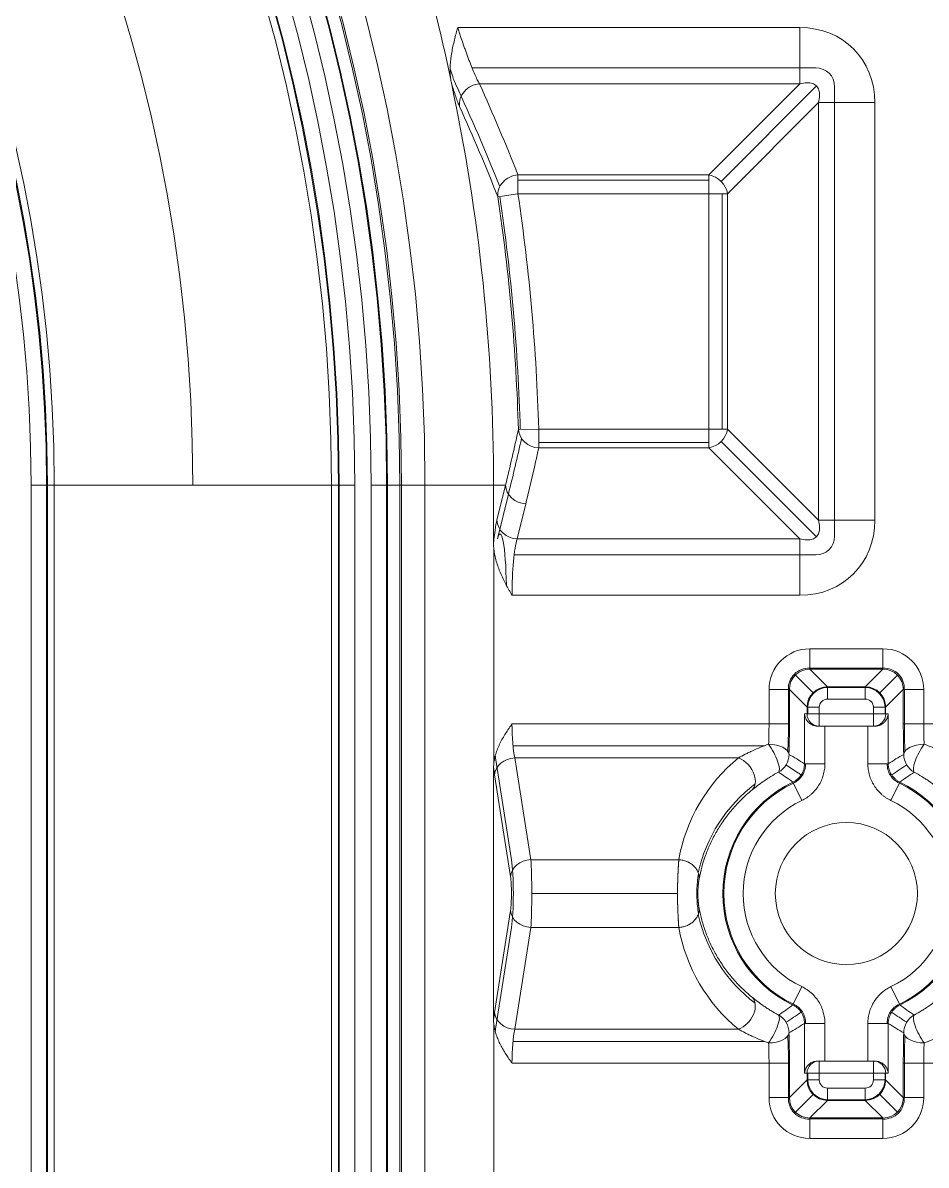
# Model space of a CAD drawing. Header units: millimetres. Extents: x 473 to 1051, y 289 to 609.
# Drawn here: x 683.56 to 705.81, y 446.5 to 474.62 of the extents above; entities that cross this region are included whole.
import ezdxf

# ---------------------------------------------------------------- set-up
doc = ezdxf.new("R2010")
doc.units = ezdxf.units.MM
doc.layers.add('core', color=7, linetype='Continuous', lineweight=20)

msp = doc.modelspace()

# ---------------------------------------------------------------- linework, layer by layer
at = {"layer": 'core', "lineweight": 13}
for p, q in [((702.695, 474.508), (694.269, 474.508)), ((702.695, 474.508), (702.695, 473.122)), ((703.088, 473.514), (694.622, 473.514)), ((694.807, 473.122), (702.695, 473.122)), ((700.452, 470.879), (702.695, 473.122)), ((703.107, 473.071), (700.756, 470.72)), ((703.55, 461.986), (703.55, 473.052)), ((703.157, 472.66), (700.914, 470.416)), ((703.157, 472.66), (704.544, 472.66)), ((703.157, 472.66), (703.157, 462.378)), ((704.544, 462.378), (704.544, 472.66)), ((700.452, 470.879), (695.753, 470.879)), ((695.753, 470.416), (695.753, 470.879)), ((700.452, 470.879), (700.452, 470.416)), ((695.753, 470.748), (700.452, 470.748)), ((695.258, 470.343), (695.753, 470.416)), ((695.753, 470.416), (700.452, 470.416)), ((700.452, 470.416), (700.452, 464.622)), ((700.452, 470.416), (700.914, 470.416)), ((700.783, 470.416), (700.783, 464.622)), ((700.914, 464.622), (700.914, 470.416)), ((695.764, 464.607), (696.264, 464.622)), ((700.452, 464.622), (696.264, 464.622)), ((696.264, 464.159), (696.264, 464.622)), ((700.452, 464.622), (700.452, 464.159)), ((700.914, 464.622), (700.452, 464.622)), ((700.914, 464.622), (703.157, 462.378)), ((700.452, 464.29), (696.264, 464.29)), ((696.264, 464.159), (700.452, 464.159)), ((702.695, 461.916), (700.452, 464.159)), ((703.107, 461.967), (700.756, 464.318)), ((683.76, 463.243), (683.76, 418.979)), ((683.76, 463.243), (684.162, 463.243)), ((684.142, 418.979), (684.142, 463.243)), ((684.162, 463.243), (684.33, 463.243)), ((684.162, 418.979), (684.162, 463.243)), ((684.33, 463.243), (684.33, 418.979)), ((684.33, 463.243), (691.162, 463.243)), ((691.162, 463.243), (691.33, 463.243)), ((691.162, 418.979), (691.162, 463.243)), ((691.33, 463.243), (691.732, 463.243)), ((691.33, 463.243), (691.33, 418.979)), ((691.35, 463.243), (691.35, 418.979)), ((691.732, 418.979), (691.732, 463.243)), ((692.136, 463.243), (692.538, 463.243)), ((692.136, 463.243), (692.136, 418.979)), ((692.518, 418.979), (692.518, 463.243)), ((692.538, 418.979), (692.538, 463.243)), ((692.538, 463.243), (692.843, 463.243)), ((692.843, 463.243), (692.843, 418.979)), ((692.884, 463.243), (692.884, 418.979)), ((693.463, 418.979), (693.463, 463.243)), ((695.153, 463.243), (695.446, 463.243)), ((695.234, 462.378), (695.446, 463.243)), ((695.519, 463.018), (695.251, 461.919)), ((695.946, 462.781), (695.735, 461.916)), ((704.544, 462.378), (703.157, 462.378)), ((702.695, 461.916), (695.735, 461.916)), ((702.695, 461.916), (702.695, 460.53)), ((695.659, 461.524), (703.088, 461.524)), ((695.607, 460.53), (702.695, 460.53)), ((702.942, 459.212), (702.942, 458.709)), ((704.743, 459.212), (702.942, 459.212)), ((704.743, 459.212), (704.743, 458.709)), ((702.586, 458.563), (703.021, 458.127)), ((704.743, 458.734), (702.942, 458.734)), ((702.942, 458.709), (703.376, 458.275)), ((702.942, 458.709), (704.743, 458.709)), ((704.308, 458.275), (704.743, 458.709)), ((704.663, 458.127), (705.098, 458.563)), ((701.937, 458.207), (702.439, 458.207)), ((701.937, 458.207), (701.937, 457.361)), ((702.414, 458.207), (702.414, 457.361)), ((702.874, 457.772), (702.439, 458.207)), ((702.439, 457.361), (702.439, 458.207)), ((703.376, 457.973), (703.376, 458.275)), ((704.308, 458.275), (703.376, 458.275)), ((704.308, 458.26), (703.376, 458.26)), ((704.308, 458.275), (704.308, 457.973)), ((705.245, 458.207), (704.81, 457.772)), ((705.245, 458.207), (705.245, 457.361)), ((705.747, 458.207), (705.245, 458.207)), ((705.27, 457.361), (705.27, 458.207)), ((705.747, 457.361), (705.747, 458.207)), ((703.376, 457.973), (704.308, 457.973)), ((702.874, 457.772), (703.175, 457.772)), ((702.874, 457.772), (702.874, 457.608)), ((702.889, 457.772), (702.889, 457.608)), ((703.175, 457.608), (703.175, 457.772)), ((704.509, 457.772), (704.509, 457.608)), ((704.509, 457.772), (704.81, 457.772)), ((704.795, 457.608), (704.795, 457.772)), ((704.81, 457.608), (704.81, 457.772)), ((701.937, 457.361), (695.607, 457.361)), ((702.439, 457.361), (701.937, 457.361)), ((702.874, 457.608), (702.811, 457.608)), ((703.175, 457.608), (702.874, 457.608)), ((704.509, 457.608), (703.175, 457.608)), ((703.175, 457.306), (703.175, 457.608)), ((704.509, 457.608), (704.81, 457.608)), ((704.509, 457.608), (704.509, 457.306)), ((704.873, 457.608), (704.81, 457.608)), ((705.747, 457.361), (705.245, 457.361)), ((715.047, 457.361), (705.747, 457.361)), ((703.139, 457.306), (703.157, 457.306)), ((703.313, 456.38), (703.313, 457.306)), ((704.371, 457.306), (704.371, 456.38)), ((704.527, 457.306), (704.545, 457.306)), ((701.827, 456.825), (695.631, 456.825)), ((695.593, 454.015), (695.201, 456.522)), ((695.677, 456.526), (701.184, 456.526)), ((695.677, 456.526), (696.069, 454.018)), ((703.313, 456.38), (702.811, 456.38)), ((704.873, 456.38), (704.371, 456.38)), ((695.569, 453.601), (695.177, 456.108)), ((702.526, 455.927), (702.743, 455.474)), ((704.941, 455.474), (705.158, 455.927)), ((699.716, 454.018), (696.069, 454.018)), ((699.683, 453.183), (696.093, 453.183)), ((695.177, 450.259), (695.569, 452.766)), ((695.201, 449.845), (695.593, 452.352)), ((696.069, 452.348), (695.677, 449.841)), ((696.069, 452.348), (699.716, 452.348)), ((702.743, 450.893), (702.526, 450.44)), ((705.158, 450.44), (704.941, 450.893)), ((701.184, 449.841), (695.677, 449.841)), ((702.811, 449.987), (703.313, 449.987)), ((703.313, 449.06), (703.313, 449.987)), ((704.371, 449.987), (704.873, 449.987)), ((704.371, 449.987), (704.371, 449.06)), ((695.631, 449.542), (701.827, 449.542)), ((701.937, 449.006), (695.607, 449.006)), ((701.937, 449.006), (701.937, 448.16)), ((702.439, 449.006), (701.937, 449.006)), ((702.414, 449.006), (702.414, 448.16)), ((702.439, 448.16), (702.439, 449.006)), ((703.157, 449.06), (703.139, 449.06)), ((703.175, 448.759), (703.175, 449.06)), ((704.509, 449.06), (704.509, 448.759)), ((704.545, 449.06), (704.527, 449.06)), ((705.245, 449.006), (705.245, 448.16)), ((705.245, 449.006), (705.747, 449.006)), ((705.27, 448.16), (705.27, 449.006)), ((705.747, 448.16), (705.747, 449.006)), ((705.747, 449.006), (715.047, 449.006)), ((702.811, 448.759), (702.874, 448.759)), ((702.874, 448.759), (703.175, 448.759)), ((702.874, 448.759), (702.874, 448.594)), ((702.889, 448.759), (702.889, 448.594)), ((703.175, 448.594), (703.175, 448.759)), ((703.175, 448.759), (704.509, 448.759)), ((704.509, 448.759), (704.509, 448.594)), ((704.509, 448.759), (704.81, 448.759)), ((704.795, 448.594), (704.795, 448.759)), ((704.81, 448.759), (704.873, 448.759)), ((704.81, 448.594), (704.81, 448.759)), ((702.439, 448.16), (702.874, 448.594)), ((702.874, 448.594), (703.175, 448.594)), ((704.308, 448.394), (703.376, 448.394)), ((703.376, 448.092), (703.376, 448.394)), ((704.308, 448.092), (704.308, 448.394)), ((704.81, 448.594), (704.509, 448.594)), ((704.81, 448.594), (705.245, 448.16)), ((702.439, 448.16), (701.937, 448.16)), ((703.021, 448.24), (702.586, 447.804)), ((703.376, 448.092), (702.942, 447.658)), ((703.376, 448.107), (704.308, 448.107)), ((703.376, 448.092), (704.308, 448.092)), ((704.743, 447.658), (704.308, 448.092)), ((705.098, 447.804), (704.663, 448.24)), ((705.747, 448.16), (705.245, 448.16)), ((704.743, 447.658), (702.942, 447.658)), ((702.942, 447.155), (702.942, 447.658)), ((702.942, 447.633), (704.743, 447.633)), ((704.743, 447.658), (704.743, 447.155)), ((702.942, 447.155), (704.743, 447.155))]:
    msp.add_line(p, q, dxfattribs=at)
at = {"layer": 'core', "lineweight": 18}
for p, q in [((695.153, 463.243), (695.153, 461.79)), ((695.16, 461.668), (695.16, 457.37)), ((702.811, 457.608), (702.811, 456.38)), ((704.873, 456.38), (704.873, 457.608)), ((703.137, 457.306), (703.313, 457.306)), ((703.313, 457.306), (704.371, 457.306)), ((704.371, 457.306), (704.548, 457.306)), ((695.153, 450.075), (695.153, 456.292)), ((695.16, 444.699), (695.16, 449.966)), ((702.811, 449.987), (702.811, 448.759)), ((704.873, 448.759), (704.873, 449.987)), ((703.313, 449.06), (703.137, 449.06)), ((704.371, 449.06), (703.313, 449.06)), ((704.548, 449.06), (704.371, 449.06))]:
    msp.add_line(p, q, dxfattribs=at)
msp.add_circle((703.842, 453.183), 1.75, dxfattribs=at)
for centre, radius, start, end in [((633.422, 459.219), 100.547, 306.63636, 233.36541), ((633.422, 459.219), 99.038, 307.10125, 78.9399), ((633.422, 459.219), 98.958, 307.11669, 78.9275), ((633.422, 453.183), 81.732, 15.12421, 74.87579), ((633.422, 459.219), 98.032, 307.23998, 37.69294), ((647.506, 463.243), 43.824, 0, 90), ((647.506, 463.243), 47.654, 12.1394, 18.1892), ((647.506, 463.243), 47.647, 360, 11.9926)]:
    msp.add_arc(centre, radius, start, end, dxfattribs=at)
at = {"layer": 'core', "lineweight": 13}
for centre, radius, start, end in [((633.422, 459.219), 100.107, 306.80958, 233.19042), ((633.422, 459.219), 99.239, 307.05866, 79.0173), ((633.422, 459.219), 99.048, 307.09926, 78.94197), ((647.506, 463.243), 45.957, 0, 90), ((647.506, 463.243), 45.378, 360, 90), ((647.506, 463.243), 45.336, 360, 90), ((647.506, 463.243), 45.032, 0, 90), ((647.506, 463.243), 45.012, 0, 90), ((647.506, 463.243), 44.63, 0, 90), ((647.506, 463.243), 44.226, 0, 90), ((647.506, 463.243), 43.844, 0, 90), ((647.506, 463.243), 43.656, 0, 90), ((647.506, 463.243), 40.24, 0, 90), ((647.506, 463.243), 36.824, 360, 90), ((647.506, 463.243), 36.656, 0, 90), ((647.506, 463.243), 36.636, 0, 90), ((647.506, 463.243), 36.254, 0, 90), ((647.506, 463.243), 48.277, 1.6189, 8.4563), ((647.506, 463.243), 48.324, 1.6189, 8.4563), ((647.506, 463.243), 48.777, 1.6189, 8.4563), ((703.842, 453.183), 3.043, 115.6255, 244.3745), ((703.842, 453.183), 3.018, 115.6255, 244.3745), ((703.842, 453.183), 3.018, 295.6255, 64.3745), ((703.842, 453.183), 3.043, 295.6255, 64.3745), ((703.842, 453.183), 2.541, 115.6255, 244.3745), ((703.842, 453.183), 2.541, 295.6255, 64.3745)]:
    msp.add_arc(centre, radius, start, end, dxfattribs=at)
for centre, major_axis, ratio, start_param, end_param in [((702.354, 472.318), (1.665, 1.665), 0.854588, 5.576034, 6.990337), ((703.002, 472.967), (0.416, 0.416), 0.854588, 5.576034, 6.990337), ((647.506, 450.193), (0, 53.352), 0.969623, 5.104727, 5.156563), ((694.807, 472.66), (-0.459, -0.206), 0.904703, 4.326944, 6.035308), ((647.506, 450.559), (0, 53.748), 0.969623, 5.100091, 5.145613), ((702.354, 472.318), (0.753, 0.753), 0.472398, 5.576034, 6.990337), ((695.753, 470.416), (0.468, 0.185), 0.907749, 1.225738, 2.889774), ((700.452, 470.416), (-0.356, 0.356), 0.854588, 4.005238, 5.41954), ((696.264, 464.622), (-0.492, 0.106), 0.915437, 0.262736, 1.766401), ((700.452, 464.622), (0.356, 0.356), 0.854588, 4.005238, 5.41954), ((647.506, 475.75), (0, 51.127), 0.969622, 4.460743, 4.488298), ((647.506, 475.384), (0, 51.523), 0.969623, 4.465275, 4.492768), ((695.946, 463.243), (-0.489, 0.12), 0.914519, 0.261352, 1.79087), ((695.318, 460.53), (0, 2.012), 0.105104, 0.405834, 0.893957), ((695.735, 462.378), (0.489, -0.12), 0.914519, 3.402945, 4.932463), ((702.354, 462.72), (-1.665, 1.665), 0.854588, 2.434441, 3.848744), ((702.354, 462.72), (-0.753, 0.753), 0.472398, 2.434441, 3.848744), ((695.312, 460.53), (0, 1.509), 0.105104, 4.876695, 6.68356), ((695.818, 460.53), (0, 1.509), 0.140139, 0.405834, 1.570796), ((703.002, 462.071), (-0.416, 0.416), 0.854588, 2.434441, 3.848744), ((702.944, 458.204), (-0.713, 0.713), 0.997265, 5.499157, 7.067214), ((704.74, 458.204), (0.713, 0.713), 0.997265, 5.499157, 7.067214), ((702.918, 458.231), (-0.357, 0.357), 0.997265, 5.449543, 7.116828), ((702.944, 458.204), (-0.359, 0.359), 0.991846, 5.499157, 7.067214), ((704.766, 458.231), (0.357, 0.357), 0.997265, 5.449543, 7.116828), ((704.74, 458.204), (0.359, 0.359), 0.991846, 5.499157, 7.067214), ((703.377, 457.772), (0.356, 0.356), 0.999456, 0.786768, 2.354825), ((703.393, 457.756), (-0.357, 0.357), 0.997265, 5.528921, 7.03745), ((704.308, 457.772), (-0.356, 0.356), 0.999456, 3.92836, 5.496418), ((704.292, 457.756), (0.357, 0.357), 0.997265, 5.528921, 7.03745), ((703.377, 457.772), (-0.143, 0.143), 0.997265, 5.499157, 7.067214), ((704.308, 457.772), (0.143, 0.143), 0.997265, 5.499157, 7.067214), ((695.765, 457.361), (0, 1.006), 0.157656, 1.570793, 2.549993), ((701.858, 457.361), (0, 1.006), 0.078612, 4.193256, 4.712389), ((702.362, 457.361), (0, 1.006), 0.052408, 3.975333, 4.712389), ((702.36, 457.361), (0, 1.509), 0.052408, 4.193256, 4.712389), ((703.175, 457.608), (0, -0.302), 0.99863, 4.712389, 6.283185), ((704.509, 457.608), (0, 0.302), 0.99863, 3.141593, 4.712389), ((705.324, 457.361), (0, 1.509), 0.052408, 1.570796, 2.089929), ((705.323, 457.361), (0, 1.006), 0.052408, 1.570796, 2.307852), ((705.826, 457.361), (0, 1.006), 0.078612, 1.570796, 2.089929), ((701.927, 456.612), (-0.503, 0.015), 0.49596, 3.2019, 4.72724), ((701.927, 456.612), (-0.239, 0.443), 0.262069, 3.195851, 5.164116), ((705.758, 456.612), (0.503, 0.015), 0.49596, 1.555945, 3.081285), ((705.758, 456.612), (0.239, 0.443), 0.262069, 1.11907, 3.087335), ((695.677, 456.108), (-0.497, -0.078), 0.826909, 4.583747, 6.096215), ((695.26, 457.361), (0, 1.006), 0.105104, 2.46516, 2.556519), ((703.842, 453.273), (0, 4.206), 0.996953, 0.686561, 1.392581), ((701.184, 456.108), (-0.319, 0.389), 0.686903, 4.19834, 5.408447), ((701.927, 456.612), (0.255, 0.434), 0.998159, 4.182532, 5.242246), ((705.758, 456.612), (0.255, -0.434), 0.998159, 4.182532, 5.242246), ((695.265, 457.361), (0, 1.509), 0.105104, 2.357653, 2.549993), ((701.184, 456.108), (-0.319, 0.389), 0.686903, 3.213669, 4.19834), ((703.842, 452.891), (0, 3.747), 0.996953, 0.645592, 1.354237), ((696.069, 453.601), (0.497, 0.078), 0.826909, 1.442154, 2.954623), ((695.534, 453.183), (0, 1.006), 0.105104, 3.739611, 5.685167), ((696.04, 453.183), (0, 1.006), 0.052552, 3.733192, 5.691586), ((695.539, 453.183), (0, 0.503), 0.105104, 3.733192, 5.691586), ((696.069, 452.766), (-0.497, 0.078), 0.826909, 0.18697, 1.699439), ((703.842, 453.476), (0, 3.747), 0.996953, 1.78736, 2.496001), ((703.842, 453.094), (0, 4.206), 0.996953, 1.749011, 2.455032), ((701.184, 450.259), (-0.319, -0.389), 0.686903, 0.874739, 3.069516), ((695.265, 449.006), (0, 1.509), 0.105104, 0.5916, 0.78394), ((695.677, 450.259), (0.497, -0.078), 0.826909, 3.328563, 4.841031), ((633.422, 459.811), (0, 97.5), 0.999982, 3.904952, 4.612877), ((633.422, 459.81), (0, 97.616), 0.999982, 3.905022, 4.612887), ((701.927, 449.755), (0.239, 0.443), 0.262069, 4.260662, 6.228927), ((701.927, 449.755), (-0.255, 0.434), 0.998159, 4.182532, 5.242246), ((705.758, 449.755), (-0.255, -0.434), 0.998159, 4.182532, 5.242246), ((705.758, 449.755), (-0.239, 0.443), 0.262069, 0.054258, 2.022523), ((695.26, 449.006), (0, 1.006), 0.105104, 0.585074, 0.676198), ((695.765, 449.006), (0, 1.006), 0.157656, 0.5916, 1.570797), ((701.927, 449.755), (0.503, 0.015), 0.49596, 4.697538, 6.222878), ((701.858, 449.006), (0, 1.006), 0.078612, 4.712389, 5.231522), ((702.362, 449.006), (0, 1.006), 0.052408, 4.712389, 5.449445), ((702.36, 449.006), (0, 1.509), 0.052408, 4.712389, 5.231522), ((705.324, 449.006), (0, 1.509), 0.052408, 1.051663, 1.570796), ((705.758, 449.755), (-0.503, 0.015), 0.49596, 0.060307, 1.585647), ((705.323, 449.006), (0, 1.006), 0.052408, 0.833741, 1.570796), ((705.826, 449.006), (0, 1.006), 0.078612, 1.051663, 1.570796), ((703.175, 448.759), (0, -0.302), 0.99863, 3.141593, 4.712389), ((704.509, 448.759), (0, 0.302), 0.99863, 4.712389, 6.283185), ((703.377, 448.595), (-0.356, 0.356), 0.999456, 0.786768, 2.354825), ((703.393, 448.611), (-0.357, -0.357), 0.997265, 5.528921, 7.03745), ((703.377, 448.595), (-0.143, -0.143), 0.997265, 5.499157, 7.067214), ((704.292, 448.611), (0.357, -0.357), 0.997265, 5.528921, 7.03745), ((704.308, 448.595), (0.143, -0.143), 0.997265, 5.499157, 7.067214), ((704.308, 448.595), (0.356, 0.356), 0.999456, 3.92836, 5.496418), ((702.944, 448.163), (-0.713, -0.713), 0.997265, 5.499157, 7.067214), ((702.918, 448.136), (-0.357, -0.357), 0.997265, 5.449543, 7.116828), ((702.944, 448.163), (0.359, 0.359), 0.991846, 2.357564, 3.925621), ((704.766, 448.136), (0.357, -0.357), 0.997265, 5.449543, 7.116828), ((704.74, 448.163), (-0.359, 0.359), 0.991846, 2.357564, 3.925621), ((704.74, 448.163), (0.713, -0.713), 0.997265, 5.499157, 7.067214)]:
    msp.add_ellipse(centre, major_axis=major_axis, ratio=ratio, start_param=start_param, end_param=end_param, dxfattribs=at)
at = {"layer": 'core', "lineweight": 18}
for points, degree in [([(666.379, 531.908), (672.596, 529.29), (684.401, 522.567), (699.227, 508.585), (710.332, 491.5), (714.84, 478.684), (716.305, 472.101)], 3), ([(694.113, 473.144), (694.105, 473.184), (694.098, 473.224), (694.095, 473.265)], 3), ([(695.16, 461.668), (695.155, 461.708), (695.153, 461.749), (695.153, 461.79)], 3), ([(695.16, 457.37), (695.16, 456.342)], 1), ([(695.155, 456.343), (695.154, 456.326), (695.153, 456.309), (695.153, 456.292)], 3), ([(695.16, 449.966), (695.155, 450.002), (695.153, 450.038), (695.153, 450.075)], 3)]:
    msp.add_open_spline(points, degree=degree, dxfattribs=at)
at = {"layer": 'core', "lineweight": 13}
for points, knots in [([(715.873, 472.008), (715.468, 473.826), (715.014, 475.585), (714.024, 478.984), (713.488, 480.623), (712.354, 483.78), (711.756, 485.299), (710.825, 487.486), (710.508, 488.2), (710.027, 489.248), (709.785, 489.767), (709.499, 490.362), (709.356, 490.657), (709.284, 490.804), (709.248, 490.878), (709.23, 490.914), (709.221, 490.933), (709.216, 490.942), (709.214, 490.947), (709.213, 490.949), (709.212, 490.95), (709.212, 490.95), (709.212, 490.951), (709.212, 490.951), (708.427, 492.547), (707.602, 494.095), (705.886, 497.095), (704.995, 498.546), (703.156, 501.352), (702.209, 502.707), (700.754, 504.666), (700.264, 505.307), (699.52, 506.251), (699.147, 506.718), (698.708, 507.255), (698.488, 507.522), (698.377, 507.655), (698.322, 507.721), (698.295, 507.754), (698.281, 507.771), (698.274, 507.779), (698.27, 507.783), (698.269, 507.785), (698.268, 507.786), (698.267, 507.787), (698.267, 507.787), (697.128, 509.152), (695.954, 510.471), (693.543, 513.016), (692.307, 514.242), (689.781, 516.599), (688.49, 517.73), (685.864, 519.897), (684.527, 520.933), (681.816, 522.909), (680.441, 523.849), (677.66, 525.634), (676.254, 526.479), (673.417, 528.075), (671.987, 528.826), (669.109, 530.234), (667.661, 530.892), (666.208, 531.504)], [0, 0, 0, 0, 0.0625, 0.0625, 0.125, 0.125, 0.1875, 0.1875, 0.21875, 0.21875, 0.234375, 0.242188, 0.246094, 0.248047, 0.249023, 0.249512, 0.249756, 0.249878, 0.249939, 0.249969, 0.249985, 0.249992, 0.249992, 0.25, 0.25, 0.3125, 0.3125, 0.375, 0.375, 0.4375, 0.4375, 0.46875, 0.46875, 0.484375, 0.492188, 0.496094, 0.498047, 0.499023, 0.499512, 0.499756, 0.499878, 0.499939, 0.499969, 0.499985, 0.499985, 0.5, 0.5, 0.5625, 0.5625, 0.625, 0.625, 0.6875, 0.6875, 0.75, 0.75, 0.8125, 0.8125, 0.875, 0.875, 0.9375, 0.9375, 1, 1, 1, 1]), ([(694.269, 474.508), (694.281, 474.472), (694.293, 474.435), (694.316, 474.362), (694.328, 474.326), (694.364, 474.219), (694.388, 474.148), (694.418, 474.061), (694.424, 474.044), (694.436, 474.009), (694.443, 473.992), (694.461, 473.941), (694.485, 473.874), (694.509, 473.808), (694.532, 473.745), (694.544, 473.713), (694.579, 473.621), (694.625, 473.505), (694.668, 473.403), (694.695, 473.343), (694.7, 473.332), (694.71, 473.309), (694.716, 473.298), (694.731, 473.265), (694.741, 473.244), (694.77, 473.186), (694.789, 473.151), (694.807, 473.122)], [0, 0, 0, 0, 0.0625, 0.0625, 0.125, 0.125, 0.25, 0.25, 0.28125, 0.28125, 0.3125, 0.3125, 0.375, 0.4375, 0.4375, 0.5, 0.5, 0.625, 0.75, 0.75, 0.78125, 0.78125, 0.8125, 0.8125, 0.875, 0.875, 1, 1, 1, 1]), ([(694.083, 473.486), (694.087, 473.472), (694.092, 473.459), (694.119, 473.376), (694.141, 473.312), (694.181, 473.203), (694.2, 473.157), (694.218, 473.119)], [0, 0, 0, 0, 0.089025, 0.089025, 0.548334, 0.548334, 1, 1, 1, 1]), ([(694.316, 472.562), (694.301, 472.594), (694.271, 472.667), (694.238, 472.757), (694.204, 472.856), (694.187, 472.908), (694.151, 473.021), (694.132, 473.081), (694.113, 473.144)], [0, 0, 0, 0, 0.25, 0.5, 0.5, 0.75, 0.75, 1, 1, 1, 1]), ([(692.843, 463.243), (692.849, 463.243), (692.868, 463.243), (692.928, 463.243), (692.971, 463.243), (693.076, 463.243), (693.14, 463.243), (693.288, 463.243), (693.371, 463.243), (693.463, 463.243)], [0, 0, 0, 0, 0.25, 0.25, 0.5, 0.5, 0.75, 0.75, 1, 1, 1, 1]), ([(701.184, 456.526), (701.237, 456.555), (701.293, 456.584), (701.38, 456.628), (701.41, 456.643), (701.471, 456.672), (701.502, 456.687), (701.596, 456.73), (701.661, 456.758), (701.792, 456.812), (701.859, 456.837), (701.927, 456.862)], [0, 0, 0, 0, 0.25, 0.25, 0.375, 0.375, 0.5, 0.5, 0.75, 0.75, 1, 1, 1, 1]), ([(705.758, 456.862), (705.826, 456.837), (705.892, 456.812), (706.024, 456.758), (706.088, 456.73), (706.182, 456.687), (706.213, 456.672), (706.274, 456.643), (706.304, 456.628), (706.392, 456.584), (706.447, 456.555), (706.5, 456.526)], [0, 0, 0, 0, 0.25, 0.25, 0.5, 0.5, 0.625, 0.625, 0.75, 0.75, 1, 1, 1, 1]), ([(702.355, 456.351), (702.453, 456.288), (702.551, 456.224), (702.676, 456.14), (702.702, 456.122), (702.729, 456.104)], [0, 0, 0, 0, 0.787732, 0.787732, 1, 1, 1, 1]), ([(702.526, 455.927), (702.547, 455.937), (702.568, 455.949), (702.597, 455.969), (702.607, 455.975), (702.626, 455.99), (702.635, 455.997), (702.679, 456.037), (702.709, 456.072), (702.759, 456.152), (702.779, 456.195), (702.795, 456.252), (702.798, 456.263), (702.803, 456.286), (702.805, 456.298), (702.81, 456.333), (702.811, 456.356), (702.811, 456.38)], [0, 0, 0, 0, 0.125, 0.125, 0.1875, 0.1875, 0.25, 0.25, 0.5, 0.5, 0.75, 0.75, 0.8125, 0.8125, 0.875, 0.875, 1, 1, 1, 1]), ([(702.537, 455.905), (702.628, 455.945), (702.705, 456.012), (702.811, 456.179), (702.839, 456.279), (702.836, 456.38)], [0, 0, 0, 0, 0.498101, 0.498101, 1, 1, 1, 1]), ([(703.313, 456.38), (703.313, 456.333), (703.31, 456.286), (703.3, 456.216), (703.296, 456.192), (703.286, 456.146), (703.28, 456.123), (703.261, 456.056), (703.229, 455.968), (703.184, 455.885), (703.134, 455.805), (703.106, 455.767), (703.046, 455.696), (703.013, 455.662), (702.961, 455.615), (702.942, 455.6), (702.905, 455.571), (702.886, 455.557), (702.827, 455.518), (702.786, 455.495), (702.743, 455.474)], [0, 0, 0, 0, 0.125, 0.125, 0.1875, 0.1875, 0.25, 0.25, 0.375, 0.5, 0.5, 0.625, 0.625, 0.75, 0.75, 0.8125, 0.8125, 0.875, 0.875, 1, 1, 1, 1]), ([(704.941, 455.474), (704.898, 455.495), (704.857, 455.518), (704.798, 455.557), (704.779, 455.571), (704.742, 455.6), (704.724, 455.615), (704.671, 455.662), (704.606, 455.729), (704.55, 455.805), (704.5, 455.885), (704.478, 455.926), (704.44, 456.012), (704.423, 456.056), (704.404, 456.123), (704.398, 456.146), (704.388, 456.192), (704.384, 456.216), (704.374, 456.286), (704.371, 456.333), (704.371, 456.38)], [0, 0, 0, 0, 0.125, 0.125, 0.1875, 0.1875, 0.25, 0.25, 0.375, 0.5, 0.5, 0.625, 0.625, 0.75, 0.75, 0.8125, 0.8125, 0.875, 0.875, 1, 1, 1, 1]), ([(705.147, 455.905), (705.056, 455.945), (704.979, 456.012), (704.873, 456.179), (704.845, 456.279), (704.848, 456.38)], [0, 0, 0, 0, 0.498101, 0.498101, 1, 1, 1, 1]), ([(704.873, 456.38), (704.873, 456.356), (704.875, 456.333), (704.88, 456.298), (704.882, 456.286), (704.887, 456.263), (704.889, 456.252), (704.906, 456.195), (704.925, 456.152), (704.975, 456.072), (705.006, 456.037), (705.049, 455.997), (705.059, 455.99), (705.077, 455.975), (705.087, 455.969), (705.116, 455.949), (705.137, 455.937), (705.158, 455.927)], [0, 0, 0, 0, 0.125, 0.125, 0.1875, 0.1875, 0.25, 0.25, 0.5, 0.5, 0.75, 0.75, 0.8125, 0.8125, 0.875, 0.875, 1, 1, 1, 1]), ([(702.172, 456.174), (702.106, 456.139), (702.044, 456.102), (701.953, 456.047), (701.924, 456.028), (701.866, 455.991), (701.838, 455.972), (701.755, 455.915), (701.703, 455.877), (701.607, 455.805), (701.563, 455.77), (701.522, 455.737)], [0, 0, 0, 0, 0.25, 0.25, 0.375, 0.375, 0.5, 0.5, 0.75, 0.75, 1, 1, 1, 1]), ([(706.162, 455.737), (706.121, 455.77), (706.077, 455.805), (705.981, 455.877), (705.929, 455.915), (705.846, 455.972), (705.818, 455.991), (705.76, 456.028), (705.731, 456.047), (705.64, 456.102), (705.578, 456.139), (705.513, 456.174)], [0, 0, 0, 0, 0.25, 0.25, 0.5, 0.5, 0.625, 0.625, 0.75, 0.75, 1, 1, 1, 1]), ([(701.522, 455.737), (701.421, 455.655), (701.328, 455.571), (701.199, 455.442), (701.157, 455.399), (701.077, 455.311), (701.039, 455.267), (700.929, 455.134), (700.861, 455.044), (700.737, 454.863), (700.681, 454.772), (700.577, 454.589), (700.53, 454.496), (700.445, 454.31), (700.407, 454.216), (700.304, 453.934), (700.252, 453.743), (700.215, 453.55)], [0, 0, 0, 0, 0.125, 0.125, 0.1875, 0.1875, 0.25, 0.25, 0.375, 0.375, 0.5, 0.5, 0.625, 0.625, 0.75, 0.75, 1, 1, 1, 1]), ([(699.716, 452.348), (699.715, 452.355), (699.714, 452.367), (699.712, 452.386), (699.711, 452.406), (699.709, 452.426), (699.708, 452.446), (699.706, 452.468), (699.705, 452.489), (699.704, 452.511), (699.702, 452.533), (699.701, 452.555), (699.7, 452.577), (699.699, 452.6), (699.698, 452.623), (699.697, 452.646), (699.696, 452.668), (699.695, 452.691), (699.694, 452.714), (699.693, 452.737), (699.692, 452.76), (699.691, 452.782), (699.69, 452.805), (699.689, 452.827), (699.689, 452.849), (699.688, 452.871), (699.687, 452.893), (699.687, 452.915), (699.686, 452.936), (699.686, 452.957), (699.685, 452.978), (699.685, 452.998), (699.684, 453.018), (699.684, 453.038), (699.684, 453.057), (699.684, 453.076), (699.683, 453.095), (699.683, 453.113), (699.683, 453.131), (699.683, 453.149), (699.683, 453.166), (699.683, 453.18), (699.683, 453.191), (699.683, 453.199), (699.683, 453.207), (699.683, 453.215), (699.683, 453.223), (699.683, 453.231), (699.683, 453.24), (699.683, 453.248), (699.683, 453.257), (699.683, 453.265), (699.683, 453.274), (699.683, 453.283), (699.684, 453.292), (699.684, 453.301), (699.684, 453.31), (699.684, 453.319), (699.684, 453.328), (699.684, 453.337), (699.684, 453.346), (699.685, 453.356), (699.685, 453.365), (699.685, 453.375), (699.685, 453.385), (699.685, 453.394), (699.686, 453.404), (699.686, 453.414), (699.686, 453.424), (699.686, 453.434), (699.687, 453.444), (699.687, 453.454), (699.687, 453.464), (699.687, 453.474), (699.688, 453.484), (699.688, 453.495), (699.688, 453.505), (699.689, 453.515), (699.689, 453.526), (699.689, 453.536), (699.69, 453.547), (699.69, 453.557), (699.69, 453.568), (699.691, 453.578), (699.691, 453.589), (699.692, 453.6), (699.692, 453.61), (699.692, 453.621), (699.693, 453.632), (699.693, 453.643), (699.694, 453.653), (699.694, 453.664), (699.695, 453.675), (699.695, 453.686), (699.696, 453.697), (699.696, 453.707), (699.696, 453.718), (699.697, 453.729), (699.698, 453.74), (699.698, 453.75), (699.699, 453.761), (699.699, 453.772), (699.7, 453.782), (699.7, 453.793), (699.701, 453.804), (699.701, 453.814), (699.702, 453.825), (699.703, 453.835), (699.703, 453.846), (699.704, 453.856), (699.704, 453.866), (699.705, 453.876), (699.706, 453.887), (699.706, 453.897), (699.707, 453.907), (699.708, 453.917), (699.708, 453.926), (699.709, 453.936), (699.71, 453.946), (699.71, 453.955), (699.711, 453.965), (699.712, 453.974), (699.713, 453.983), (699.713, 453.992), (699.714, 454.001), (699.715, 454.01), (699.715, 454.016), (699.716, 454.018)], [0, 0, 0, 0, 0.016486, 0.032766, 0.048841, 0.064712, 0.080377, 0.095838, 0.111093, 0.126144, 0.140989, 0.15563, 0.170065, 0.184296, 0.198321, 0.212142, 0.225758, 0.239169, 0.252375, 0.265376, 0.278172, 0.290764, 0.30315, 0.315332, 0.327309, 0.339081, 0.350648, 0.362011, 0.373169, 0.384122, 0.39487, 0.405414, 0.415753, 0.425888, 0.435818, 0.445543, 0.455064, 0.464381, 0.473492, 0.4824, 0.491103, 0.499602, 0.503586, 0.507616, 0.511691, 0.515811, 0.519976, 0.524186, 0.528442, 0.532743, 0.537089, 0.541481, 0.545917, 0.550399, 0.554926, 0.559499, 0.564117, 0.56878, 0.573488, 0.578242, 0.583041, 0.587885, 0.592774, 0.597709, 0.602689, 0.607715, 0.612785, 0.617901, 0.623063, 0.628269, 0.633521, 0.638818, 0.644161, 0.649549, 0.654982, 0.66046, 0.665984, 0.671553, 0.677168, 0.682828, 0.688533, 0.694283, 0.700079, 0.70592, 0.711807, 0.717739, 0.723716, 0.729739, 0.735806, 0.74192, 0.748078, 0.754282, 0.760532, 0.766826, 0.773166, 0.779552, 0.785982, 0.792458, 0.79898, 0.805547, 0.812159, 0.818816, 0.825519, 0.832267, 0.839061, 0.8459, 0.852784, 0.859714, 0.866689, 0.87371, 0.880775, 0.887887, 0.895043, 0.902245, 0.909492, 0.916785, 0.924123, 0.931507, 0.938936, 0.94641, 0.953929, 0.961494, 0.969105, 0.97676, 0.984462, 0.992208, 1, 1, 1, 1]), ([(699.716, 454.018), (699.749, 454.017), (699.783, 454.012), (699.85, 453.997), (699.882, 453.986), (699.944, 453.961), (699.974, 453.945), (700.03, 453.91), (700.056, 453.89), (700.102, 453.846), (700.123, 453.822), (700.159, 453.772), (700.174, 453.746), (700.197, 453.691), (700.205, 453.663), (700.216, 453.607), (700.217, 453.579), (700.215, 453.55)], [0, 0, 0, 0, 0.125, 0.125, 0.25, 0.25, 0.375, 0.375, 0.5, 0.5, 0.625, 0.625, 0.75, 0.75, 0.875, 0.875, 1, 1, 1, 1]), ([(700.201, 453.677), (700.189, 453.609), (700.179, 453.536), (700.161, 453.333), (700.157, 453.199), (700.167, 452.935), (700.181, 452.807), (700.2, 452.691), (700.2, 452.69), (700.2, 452.689)], [0, 0, 0, 0, 0.229886, 0.229886, 0.613096, 0.613096, 0.996306, 0.996306, 1, 1, 1, 1]), ([(700.215, 453.55), (700.215, 453.548), (700.214, 453.544), (700.213, 453.538), (700.212, 453.531), (700.211, 453.525), (700.21, 453.518), (700.208, 453.511), (700.207, 453.503), (700.206, 453.496), (700.205, 453.488), (700.204, 453.48), (700.203, 453.472), (700.202, 453.464), (700.201, 453.456), (700.2, 453.447), (700.199, 453.438), (700.198, 453.429), (700.197, 453.42), (700.196, 453.411), (700.195, 453.401), (700.193, 453.374), (700.189, 453.326), (700.186, 453.256), (700.185, 453.184), (700.186, 453.112), (700.189, 453.042), (700.193, 452.992), (700.196, 452.959), (700.197, 452.942), (700.199, 452.925), (700.201, 452.909), (700.203, 452.894), (700.205, 452.88), (700.207, 452.866), (700.209, 452.852), (700.211, 452.84), (700.213, 452.828), (700.215, 452.82), (700.215, 452.817)], [0, 0, 0, 0, 0.013253, 0.026414, 0.039491, 0.052491, 0.06542, 0.078287, 0.091099, 0.103864, 0.116589, 0.129281, 0.141949, 0.154601, 0.167243, 0.179886, 0.192535, 0.205199, 0.217886, 0.230603, 0.243359, 0.256161, 0.339288, 0.419357, 0.49908, 0.578896, 0.659083, 0.742375, 0.765736, 0.788966, 0.812112, 0.835222, 0.858344, 0.881527, 0.904819, 0.928267, 0.951916, 0.975813, 1, 1, 1, 1]), ([(699.716, 452.348), (699.746, 452.35), (699.809, 452.358), (699.906, 452.387), (699.999, 452.434), (700.082, 452.497), (700.147, 452.573), (700.192, 452.655), (700.215, 452.739), (700.217, 452.791), (700.215, 452.817)], [0, 0, 0, 0, 0.124659, 0.249763, 0.374867, 0.499971, 0.625075, 0.750178, 0.875282, 1, 1, 1, 1]), ([(700.215, 452.817), (700.234, 452.72), (700.256, 452.624), (700.296, 452.48), (700.31, 452.432), (700.34, 452.336), (700.356, 452.288), (700.408, 452.146), (700.447, 452.052), (700.533, 451.865), (700.58, 451.772), (700.684, 451.589), (700.741, 451.498), (700.865, 451.318), (700.932, 451.23), (701.077, 451.054), (701.156, 450.967), (701.328, 450.797), (701.42, 450.713), (701.522, 450.63)], [0, 0, 0, 0, 0.125, 0.125, 0.1875, 0.1875, 0.25, 0.25, 0.375, 0.375, 0.5, 0.5, 0.625, 0.625, 0.75, 0.75, 0.875, 0.875, 1, 1, 1, 1]), ([(702.743, 450.893), (702.786, 450.872), (702.827, 450.849), (702.886, 450.81), (702.905, 450.796), (702.942, 450.767), (702.961, 450.752), (703.013, 450.705), (703.078, 450.638), (703.134, 450.562), (703.184, 450.482), (703.206, 450.441), (703.245, 450.355), (703.261, 450.311), (703.28, 450.244), (703.286, 450.221), (703.296, 450.174), (703.3, 450.151), (703.31, 450.081), (703.313, 450.034), (703.313, 449.987)], [0, 0, 0, 0, 0.125, 0.125, 0.1875, 0.1875, 0.25, 0.25, 0.375, 0.5, 0.5, 0.625, 0.625, 0.75, 0.75, 0.8125, 0.8125, 0.875, 0.875, 1, 1, 1, 1]), ([(704.371, 449.987), (704.371, 450.034), (704.374, 450.081), (704.384, 450.151), (704.388, 450.174), (704.398, 450.221), (704.404, 450.244), (704.423, 450.311), (704.456, 450.399), (704.5, 450.482), (704.55, 450.562), (704.578, 450.6), (704.639, 450.671), (704.671, 450.705), (704.724, 450.752), (704.742, 450.767), (704.779, 450.796), (704.798, 450.81), (704.857, 450.849), (704.898, 450.872), (704.941, 450.893)], [0, 0, 0, 0, 0.125, 0.125, 0.1875, 0.1875, 0.25, 0.25, 0.375, 0.5, 0.5, 0.625, 0.625, 0.75, 0.75, 0.8125, 0.8125, 0.875, 0.875, 1, 1, 1, 1]), ([(701.522, 450.63), (701.563, 450.597), (701.607, 450.562), (701.703, 450.49), (701.755, 450.452), (701.838, 450.395), (701.866, 450.376), (701.924, 450.339), (701.953, 450.32), (702.044, 450.264), (702.106, 450.228), (702.172, 450.193)], [0, 0, 0, 0, 0.25, 0.25, 0.5, 0.5, 0.625, 0.625, 0.75, 0.75, 1, 1, 1, 1]), ([(705.513, 450.193), (705.578, 450.228), (705.64, 450.264), (705.731, 450.32), (705.76, 450.339), (705.818, 450.376), (705.846, 450.395), (705.929, 450.452), (705.981, 450.49), (706.077, 450.562), (706.121, 450.597), (706.162, 450.63)], [0, 0, 0, 0, 0.25, 0.25, 0.375, 0.375, 0.5, 0.5, 0.75, 0.75, 1, 1, 1, 1]), ([(702.811, 449.987), (702.811, 450.011), (702.81, 450.034), (702.805, 450.069), (702.803, 450.081), (702.798, 450.104), (702.795, 450.115), (702.779, 450.172), (702.759, 450.215), (702.709, 450.295), (702.679, 450.33), (702.635, 450.369), (702.626, 450.377), (702.607, 450.392), (702.597, 450.398), (702.568, 450.418), (702.547, 450.43), (702.526, 450.44)], [0, 0, 0, 0, 0.125, 0.125, 0.1875, 0.1875, 0.25, 0.25, 0.5, 0.5, 0.75, 0.75, 0.8125, 0.8125, 0.875, 0.875, 1, 1, 1, 1]), ([(702.537, 450.462), (702.628, 450.422), (702.705, 450.355), (702.811, 450.188), (702.839, 450.088), (702.836, 449.987)], [0, 0, 0, 0, 0.498101, 0.498101, 1, 1, 1, 1]), ([(704.848, 449.988), (704.845, 450.088), (704.873, 450.187), (704.978, 450.354), (705.056, 450.422), (705.147, 450.462)], [0, 0, 0, 0, 0.501176, 0.501176, 1, 1, 1, 1]), ([(705.158, 450.44), (705.137, 450.43), (705.116, 450.418), (705.087, 450.398), (705.077, 450.392), (705.059, 450.377), (705.049, 450.369), (705.006, 450.33), (704.975, 450.295), (704.925, 450.215), (704.906, 450.172), (704.889, 450.115), (704.887, 450.104), (704.882, 450.081), (704.88, 450.069), (704.875, 450.034), (704.873, 450.011), (704.873, 449.987)], [0, 0, 0, 0, 0.125, 0.125, 0.1875, 0.1875, 0.25, 0.25, 0.5, 0.5, 0.75, 0.75, 0.8125, 0.8125, 0.875, 0.875, 1, 1, 1, 1]), ([(730.611, 450.106), (730.539, 449.384), (730.459, 448.663), (730.283, 447.223), (730.091, 445.785), (729.81, 443.994), (729.593, 442.743), (729.496, 442.208), (729.43, 441.851), (729.396, 441.673), (729.09, 440.07), (728.484, 437.24), (727.392, 433.056), (726.119, 428.933), (724.665, 424.869), (723.575, 422.2), (722.712, 420.213), (722.268, 419.223), (721.731, 418.075), (721.497, 417.585), (721.339, 417.258), (721.26, 417.095), (720.544, 415.629), (719.88, 414.344), (718.502, 411.814), (717.071, 409.321), (714.771, 405.694), (712.32, 402.178), (709.716, 398.773), (706.96, 395.479), (705.02, 393.357), (703.029, 391.274), (702.007, 390.251), (700.958, 389.248)], [0, 0, 0, 0, 0.03125, 0.03125, 0.0625, 0.09375, 0.109375, 0.117188, 0.117188, 0.125, 0.125, 0.1875, 0.25, 0.3125, 0.375, 0.4375, 0.4375, 0.46875, 0.484375, 0.492188, 0.492188, 0.5, 0.5, 0.5625, 0.5625, 0.625, 0.6875, 0.75, 0.8125, 0.875, 0.9375, 0.9375, 1, 1, 1, 1]), ([(701.927, 449.505), (701.859, 449.53), (701.792, 449.555), (701.661, 449.609), (701.596, 449.637), (701.502, 449.68), (701.471, 449.694), (701.41, 449.724), (701.38, 449.738), (701.293, 449.783), (701.237, 449.812), (701.184, 449.841)], [0, 0, 0, 0, 0.25, 0.25, 0.5, 0.5, 0.625, 0.625, 0.75, 0.75, 1, 1, 1, 1]), ([(706.5, 449.841), (706.447, 449.812), (706.392, 449.783), (706.304, 449.738), (706.274, 449.724), (706.213, 449.694), (706.182, 449.68), (706.088, 449.637), (706.024, 449.609), (705.892, 449.555), (705.826, 449.53), (705.758, 449.505)], [0, 0, 0, 0, 0.25, 0.25, 0.375, 0.375, 0.5, 0.5, 0.75, 0.75, 1, 1, 1, 1])]:
    msp.add_open_spline(points, degree=3, knots=knots, dxfattribs=at)
at = {"layer": 'core', "lineweight": 18}
for points, knots in [([(694.095, 473.265), (694.088, 473.317), (694.085, 473.37), (694.082, 473.475), (694.083, 473.528), (694.092, 473.684), (694.105, 473.789), (694.131, 473.945), (694.142, 473.996), (694.164, 474.1), (694.187, 474.202), (694.22, 474.33), (694.245, 474.419), (694.255, 474.457), (694.262, 474.483), (694.266, 474.496), (694.269, 474.508)], [0, 0, 0, 0, 0.125, 0.125, 0.25, 0.25, 0.5, 0.5, 0.625, 0.625, 0.75, 0.875, 0.9375, 0.96875, 0.96875, 1, 1, 1, 1]), ([(695.607, 460.53), (695.6, 460.541), (695.594, 460.552), (695.581, 460.574), (695.562, 460.608), (695.518, 460.686), (695.456, 460.799), (695.41, 460.891), (695.365, 460.983), (695.343, 461.03), (695.283, 461.172), (695.247, 461.268), (695.205, 461.415), (695.193, 461.465), (695.173, 461.565), (695.165, 461.616), (695.16, 461.668)], [0, 0, 0, 0, 0.03125, 0.03125, 0.0625, 0.125, 0.25, 0.375, 0.375, 0.5, 0.5, 0.75, 0.75, 0.875, 0.875, 1, 1, 1, 1]), ([(695.155, 456.342), (695.158, 456.39), (695.164, 456.436), (695.181, 456.528), (695.192, 456.573), (695.219, 456.663), (695.234, 456.707), (695.261, 456.773), (695.27, 456.795), (695.289, 456.838), (695.299, 456.86), (695.351, 456.966), (695.398, 457.047), (695.474, 457.166), (695.513, 457.225), (695.553, 457.284), (695.58, 457.322), (695.593, 457.342), (695.607, 457.361)], [0, 0, 0, 0, 0.125, 0.125, 0.25, 0.25, 0.375, 0.375, 0.4375, 0.4375, 0.5, 0.5, 0.75, 0.75, 0.875, 0.9375, 0.9375, 1, 1, 1, 1]), ([(703.137, 457.306), (703.11, 457.306), (703.085, 457.31), (703.05, 457.318), (703.038, 457.322), (703.016, 457.33), (703.006, 457.334), (702.976, 457.349), (702.957, 457.36), (702.932, 457.379), (702.924, 457.386), (702.909, 457.399), (702.902, 457.407), (702.882, 457.428), (702.871, 457.443), (702.856, 457.467), (702.851, 457.475), (702.843, 457.491), (702.839, 457.499), (702.828, 457.524), (702.823, 457.54), (702.817, 457.566), (702.814, 457.578), (702.813, 457.591), (702.812, 457.6), (702.811, 457.604), (702.811, 457.608)], [0, 0, 0, 0, 0.125, 0.125, 0.1875, 0.1875, 0.25, 0.25, 0.375, 0.375, 0.4375, 0.4375, 0.5, 0.5, 0.625, 0.625, 0.6875, 0.6875, 0.75, 0.75, 0.875, 0.875, 0.9375, 0.96875, 0.96875, 1, 1, 1, 1]), ([(704.873, 457.608), (704.873, 457.604), (704.872, 457.6), (704.871, 457.591), (704.87, 457.578), (704.867, 457.566), (704.861, 457.54), (704.856, 457.524), (704.845, 457.499), (704.841, 457.491), (704.833, 457.475), (704.828, 457.467), (704.813, 457.443), (704.802, 457.428), (704.782, 457.407), (704.775, 457.399), (704.76, 457.386), (704.752, 457.379), (704.727, 457.36), (704.709, 457.349), (704.678, 457.334), (704.668, 457.33), (704.646, 457.322), (704.634, 457.318), (704.599, 457.31), (704.574, 457.306), (704.548, 457.306)], [0, 0, 0, 0, 0.03125, 0.03125, 0.0625, 0.125, 0.125, 0.25, 0.25, 0.3125, 0.3125, 0.375, 0.375, 0.5, 0.5, 0.5625, 0.5625, 0.625, 0.625, 0.75, 0.75, 0.8125, 0.8125, 0.875, 0.875, 1, 1, 1, 1]), ([(695.607, 449.006), (695.6, 449.015), (695.594, 449.024), (695.581, 449.043), (695.562, 449.07), (695.518, 449.134), (695.481, 449.19), (695.409, 449.303), (695.364, 449.379), (695.313, 449.479), (695.303, 449.499), (695.284, 449.539), (695.275, 449.56), (695.249, 449.622), (695.233, 449.663), (695.205, 449.748), (695.193, 449.791), (695.173, 449.877), (695.165, 449.921), (695.16, 449.966)], [0, 0, 0, 0, 0.03125, 0.03125, 0.0625, 0.125, 0.25, 0.25, 0.5, 0.5, 0.5625, 0.5625, 0.625, 0.625, 0.75, 0.75, 0.875, 0.875, 1, 1, 1, 1]), ([(702.811, 448.759), (702.811, 448.763), (702.812, 448.767), (702.813, 448.776), (702.814, 448.789), (702.817, 448.801), (702.823, 448.827), (702.828, 448.843), (702.839, 448.868), (702.843, 448.876), (702.851, 448.892), (702.856, 448.9), (702.871, 448.924), (702.882, 448.939), (702.902, 448.96), (702.909, 448.967), (702.924, 448.981), (702.932, 448.988), (702.957, 449.007), (702.976, 449.018), (703.006, 449.033), (703.016, 449.037), (703.038, 449.045), (703.05, 449.049), (703.085, 449.057), (703.11, 449.06), (703.137, 449.06)], [0, 0, 0, 0, 0.03125, 0.03125, 0.0625, 0.125, 0.125, 0.25, 0.25, 0.3125, 0.3125, 0.375, 0.375, 0.5, 0.5, 0.5625, 0.5625, 0.625, 0.625, 0.75, 0.75, 0.8125, 0.8125, 0.875, 0.875, 1, 1, 1, 1]), ([(704.548, 449.06), (704.574, 449.06), (704.599, 449.057), (704.634, 449.049), (704.646, 449.045), (704.668, 449.037), (704.678, 449.033), (704.709, 449.018), (704.727, 449.007), (704.752, 448.988), (704.76, 448.981), (704.775, 448.967), (704.782, 448.96), (704.802, 448.939), (704.813, 448.924), (704.828, 448.9), (704.833, 448.892), (704.841, 448.876), (704.845, 448.868), (704.856, 448.843), (704.861, 448.827), (704.867, 448.801), (704.87, 448.789), (704.871, 448.776), (704.872, 448.767), (704.873, 448.763), (704.873, 448.759)], [0, 0, 0, 0, 0.125, 0.125, 0.1875, 0.1875, 0.25, 0.25, 0.375, 0.375, 0.4375, 0.4375, 0.5, 0.5, 0.625, 0.625, 0.6875, 0.6875, 0.75, 0.75, 0.875, 0.875, 0.9375, 0.96875, 0.96875, 1, 1, 1, 1])]:
    msp.add_open_spline(points, degree=3, knots=knots, dxfattribs=at)
at = {"layer": 'core', "lineweight": 13}
for points in [[(695.258, 470.343), (694.963, 471.084), (694.649, 471.824), (694.316, 472.562)], [(695.446, 463.243), (695.558, 463.698), (695.664, 464.152), (695.764, 464.607)], [(693.463, 463.243), (694.027, 463.243), (694.59, 463.243), (695.154, 463.243)], [(702.429, 456.612), (702.556, 456.537), (702.684, 456.46), (702.811, 456.38)], [(704.873, 456.38), (705.001, 456.46), (705.128, 456.537), (705.255, 456.612)], [(705.329, 456.351), (705.205, 456.272), (705.08, 456.19), (704.955, 456.104)], [(702.526, 455.927), (702.409, 456.012), (702.291, 456.094), (702.172, 456.174)], [(705.513, 456.174), (705.394, 456.094), (705.275, 456.012), (705.158, 455.927)], [(702.172, 450.193), (702.291, 450.273), (702.409, 450.355), (702.526, 450.44)], [(705.158, 450.44), (705.275, 450.355), (705.394, 450.273), (705.513, 450.193)], [(702.729, 450.263), (702.604, 450.177), (702.48, 450.095), (702.355, 450.016)], [(705.329, 450.016), (705.205, 450.095), (705.08, 450.177), (704.955, 450.263)], [(702.811, 449.987), (702.684, 449.907), (702.556, 449.829), (702.429, 449.755)], [(705.255, 449.755), (705.128, 449.829), (705.001, 449.907), (704.873, 449.987)]]:
    msp.add_open_spline(points, degree=3, dxfattribs=at)

doc.saveas('drawing.dxf')
